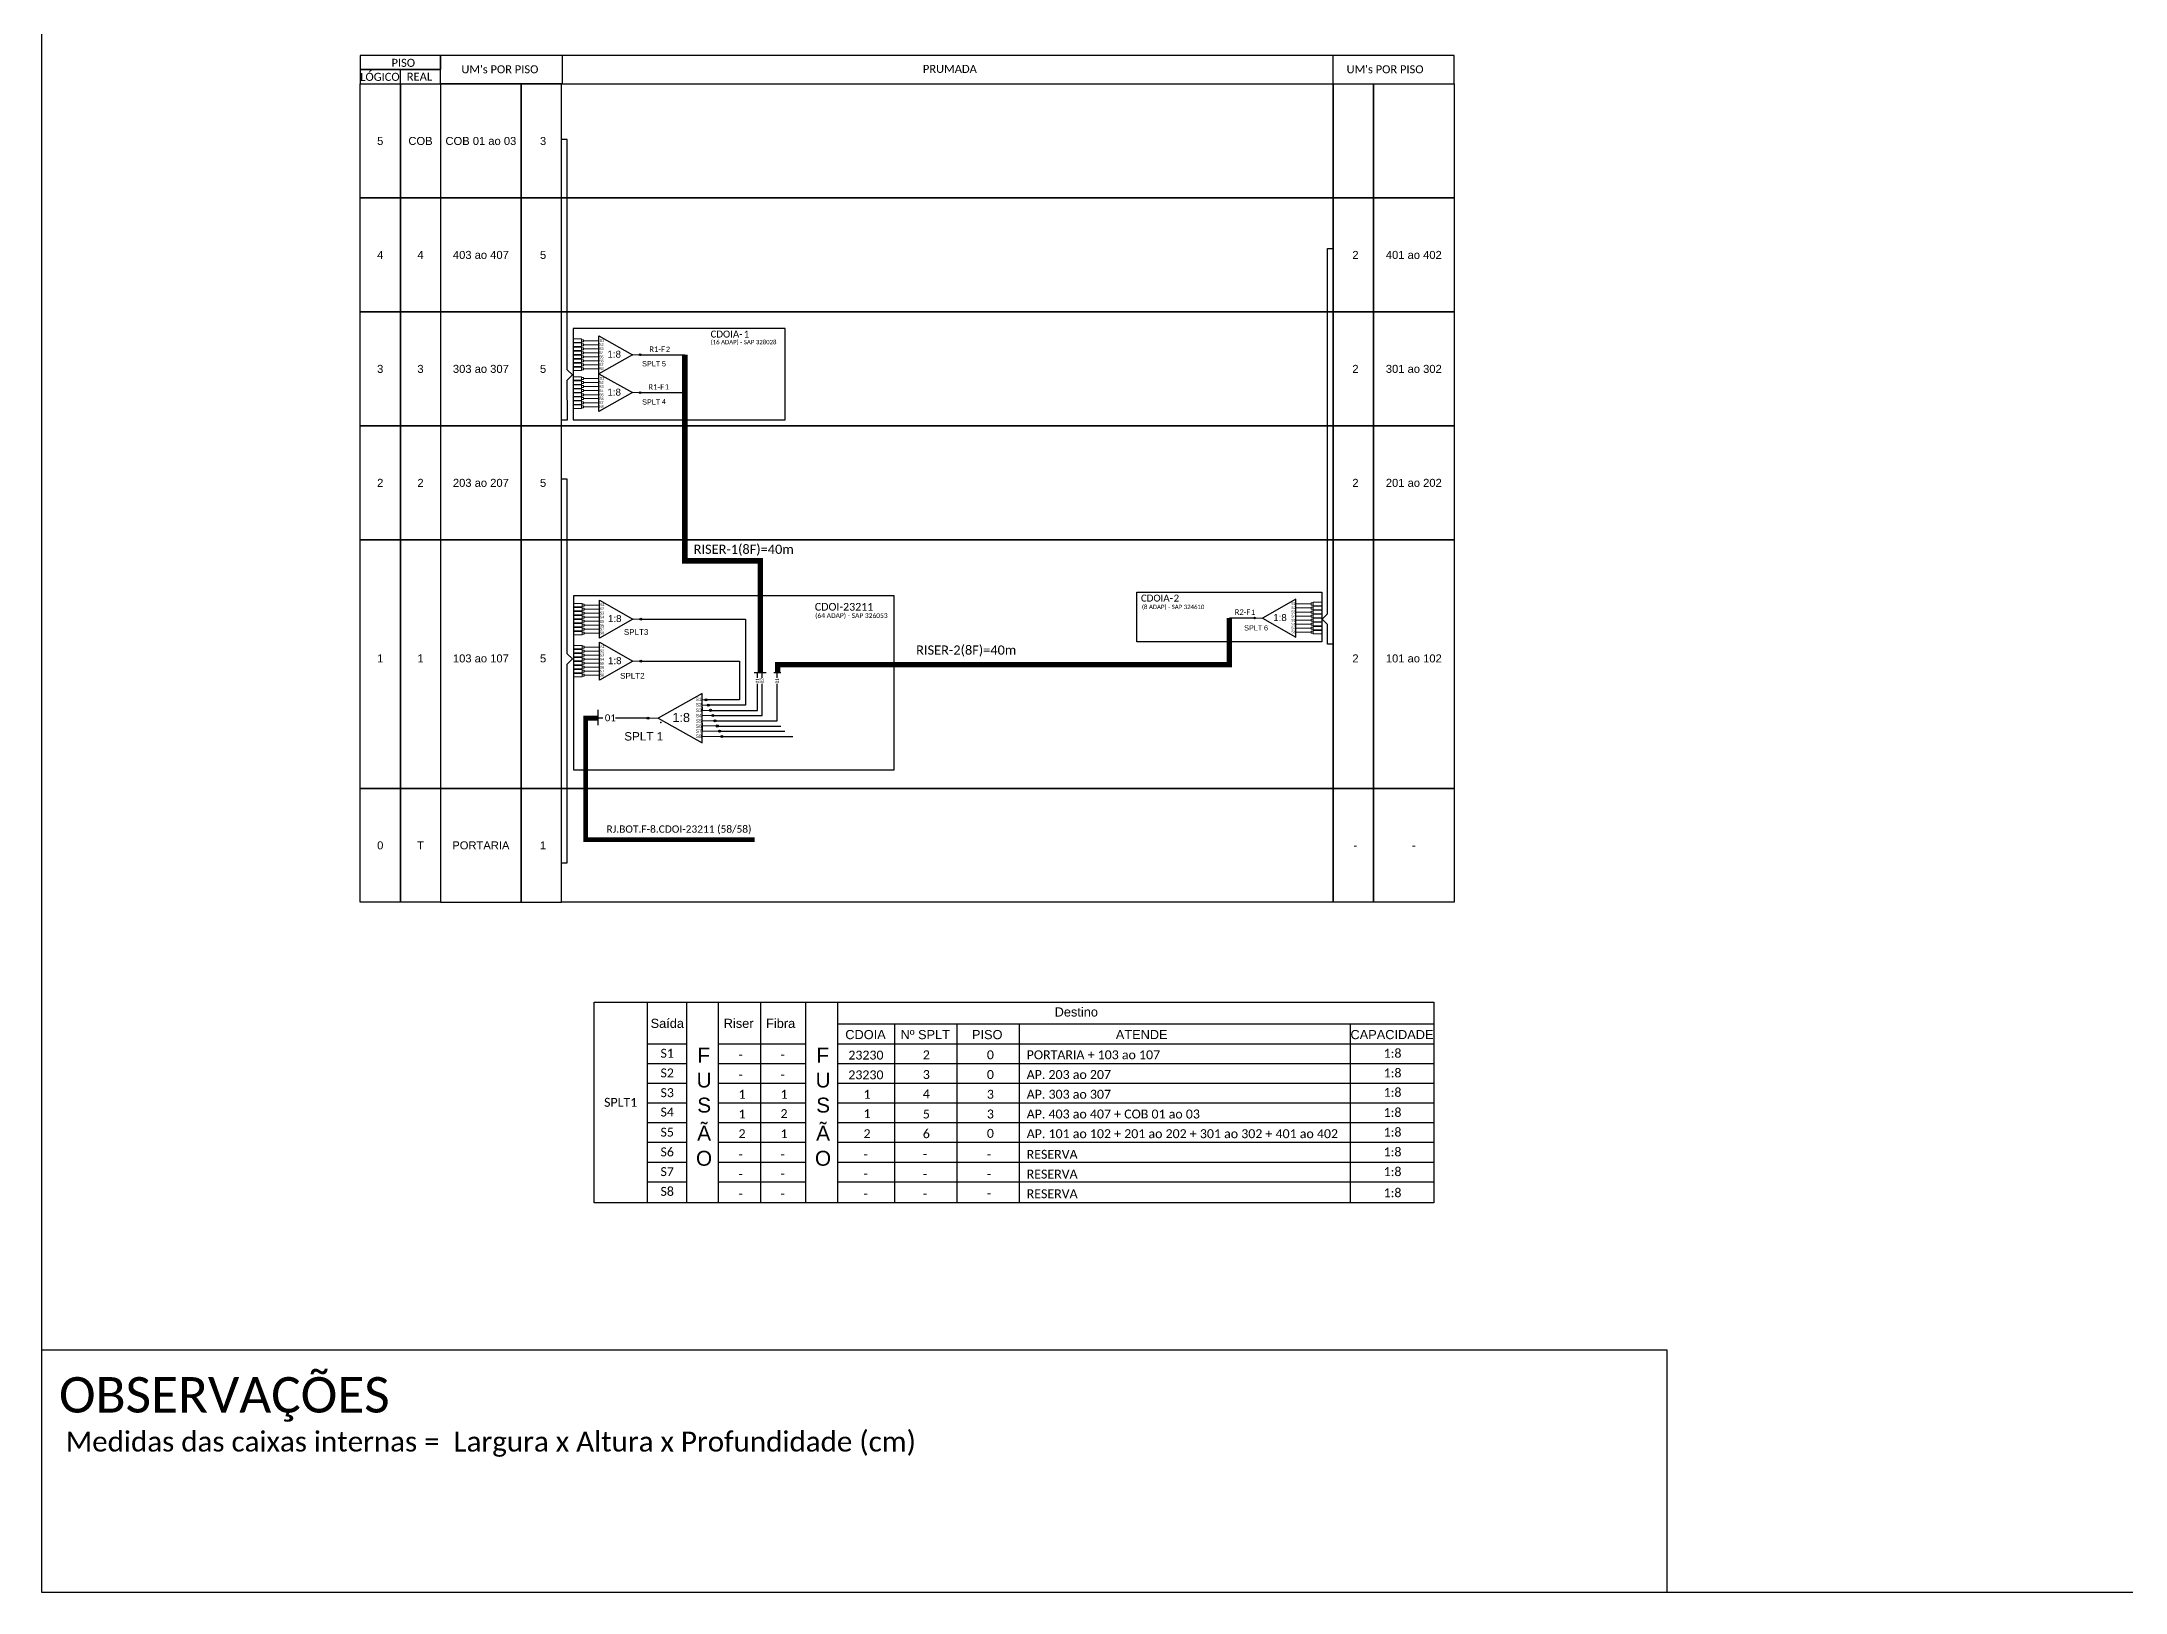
# Model space of a CAD drawing. Extents: x -89 to 749, y 35 to 1299.
# Drawn here: x -89.3 to 330, y 34.9 to 346.7 of the extents above; entities that cross this region are included whole.
import ezdxf
from ezdxf.enums import TextEntityAlignment as Align

# ---------------------------------------------------------------- set-up
doc = ezdxf.new("R2010")
doc.units = 0
doc.styles.add('ARIAL', font='arial.ttf')
doc.styles.get("Standard").update_dxf_attribs({"font": 'arial.ttf'})
doc.styles.add('WMF-Calibri0', font='calibri.ttf')
doc.linetypes.add('RESERVA', pattern='A,0.5,-0.15,["RESERVA",Standard,S=0.18,R=0,X=0,Y=-0.1],-1.3', length=1.95)

# ---------------------------------------------------------------- blocks, each defined once
blk = doc.blocks.new('SPLT_1-8_DIV_DIR')
h = blk.add_hatch(color=3)
h.dxf.hatch_style = 1
edge = h.paths.add_edge_path()
edge.add_arc((12.77, 4.04), 0.242, 0, 360)
h = blk.add_hatch(color=3)
h.dxf.hatch_style = 1
edge = h.paths.add_edge_path()
edge.add_arc((13.27, 2.88), 0.242, 0, 360)
h = blk.add_hatch(color=3)
h.dxf.hatch_style = 1
edge = h.paths.add_edge_path()
edge.add_arc((13.77, 1.73), 0.242, 0, 360)
h = blk.add_hatch(color=3)
h.dxf.hatch_style = 1
edge = h.paths.add_edge_path()
edge.add_arc((14.27, 0.58), 0.242, 0, 360)
h = blk.add_hatch(color=3)
h.dxf.hatch_style = 1
edge = h.paths.add_edge_path()
edge.add_arc((14.77, -0.58), 0.242, 0, 360)
h = blk.add_hatch(color=3)
h.dxf.hatch_style = 1
edge = h.paths.add_edge_path()
edge.add_arc((15.27, -1.73), 0.242, 0, 360)
h = blk.add_hatch(color=3)
h.dxf.hatch_style = 1
edge = h.paths.add_edge_path()
edge.add_arc((15.77, -2.88), 0.242, 0, 360)
h = blk.add_hatch(color=3)
h.dxf.hatch_style = 1
edge = h.paths.add_edge_path()
edge.add_arc((16.27, -4.04), 0.242, 0, 360)
at = {"color": 1}
blk.add_lwpolyline([(11.89, 5.45), (2.22, 0), (11.89, -5.45), (11.89, 5.45)], dxfattribs=at)
at = {"color": 1, "lineweight": 0}
blk.add_lwpolyline([(2.22, 0), (0, 0)], dxfattribs=at)
at = {"color": 7, "lineweight": 0}
for points in [[(12.77, 4.04), (11.89, 4.04)], [(11.89, 2.88), (13.27, 2.88)], [(11.89, 1.73), (13.77, 1.73)], [(11.89, 0.58), (14.27, 0.58)], [(11.89, -0.58), (14.77, -0.58)], [(11.89, -1.73), (15.27, -1.73)], [(11.89, -2.88), (15.77, -2.88)], [(11.89, -4.04), (16.27, -4.04)]]:
    blk.add_lwpolyline(points, dxfattribs=at)
at = {"color": 3}
for centre in [(12.77, 4.04), (13.27, 2.88), (13.77, 1.73), (14.27, 0.58), (14.77, -0.58), (15.27, -1.73), (15.77, -2.88), (16.27, -4.04)]:
    blk.add_circle(centre, 0.242, dxfattribs=at)
at = {"color": 1, "style": 'ARIAL'}
for s, height, p in [('1:8', 2, (5.35, -0.85)), ('S1', 0.75, (10.52, 3.77)), ('S2', 0.75, (10.52, 2.58)), ('S3', 0.75, (10.52, 1.37)), ('S4', 0.75, (10.52, 0.19)), ('S5', 0.75, (10.52, -1.02)), ('S6', 0.75, (10.52, -2.14)), ('S7', 0.75, (10.52, -3.24)), ('S8', 0.75, (10.52, -4.36))]:
    blk.add_text(s, height=height, dxfattribs=at).set_placement(p)
blk = doc.blocks.new('SPLT_1-8_SC-APC')
at = {"color": 1}
blk.add_lwpolyline([(-7.37, -2.1), (-17.04, -7.55), (-7.37, -13), (-7.37, -2.1)], dxfattribs=at)
at = {"color": 3, "lineweight": 0}
for points in [[(-2.99, -3.51), (-7.37, -3.51)], [(-7.37, -4.66), (-2.99, -4.66)], [(-7.37, -5.82), (-2.99, -5.82)], [(-2.41, -3.02), (-2.41, -4)], [(-2.41, -3.02), (0, -3.02)], [(-2.41, -4), (0, -4)], [(-2.41, -4.17), (-2.41, -5.16)], [(-2.41, -4.17), (0, -4.17)], [(-2.41, -5.16), (0, -5.16)], [(-2.41, -5.32), (-2.41, -6.31)], [(-2.41, -5.32), (0, -5.32)], [(-7.37, -6.97), (-2.99, -6.97)], [(-7.37, -8.12), (-2.99, -8.12)], [(-7.37, -9.28), (-2.99, -9.28)], [(-7.37, -10.43), (-2.99, -10.43)], [(-7.37, -11.58), (-2.99, -11.58)], [(-2.41, -6.31), (0, -6.31)], [(-2.41, -6.48), (-2.41, -7.46)], [(-2.41, -6.48), (0, -6.48)], [(-2.41, -7.46), (0, -7.46)], [(-2.41, -7.63), (-2.41, -8.62)], [(-2.41, -7.63), (0, -7.63)], [(-2.41, -8.62), (0, -8.62)], [(-2.41, -8.78), (-2.41, -9.77)], [(-2.41, -8.78), (0, -8.78)], [(-2.41, -9.77), (0, -9.77)], [(-2.41, -9.94), (-2.41, -10.92)], [(-2.41, -9.94), (0, -9.94)], [(-2.41, -10.92), (0, -10.92)], [(-2.41, -11.09), (-2.41, -12.08)], [(-2.41, -11.09), (0, -11.09)], [(-2.41, -12.08), (0, -12.08)]]:
    blk.add_lwpolyline(points, dxfattribs=at)
for points in [[(-2.99, -3.22), (-2.41, -3.22), (-2.41, -3.8), (-2.99, -3.8)], [(-2.99, -4.38), (-2.41, -4.38), (-2.41, -4.95), (-2.99, -4.95)], [(-2.99, -5.53), (-2.41, -5.53), (-2.41, -6.1), (-2.99, -6.1)], [(-2.99, -6.68), (-2.41, -6.68), (-2.41, -7.26), (-2.99, -7.26)], [(-2.99, -7.84), (-2.41, -7.84), (-2.41, -8.41), (-2.99, -8.41)], [(-2.99, -8.99), (-2.41, -8.99), (-2.41, -9.56), (-2.99, -9.56)], [(-2.99, -10.14), (-2.41, -10.14), (-2.41, -10.72), (-2.99, -10.72)], [(-2.99, -11.3), (-2.41, -11.3), (-2.41, -11.87), (-2.99, -11.87)]]:
    blk.add_lwpolyline(points, close=True, dxfattribs=at)
at = {"color": 1, "lineweight": 0}
blk.add_lwpolyline([(-17.04, -7.55), (-19.26, -7.55)], dxfattribs=at)
at = {"color": 1, "style": 'ARIAL'}
for s, height, p in [('S1', 0.75, (-8.74, -3.78)), ('S2', 0.75, (-8.74, -4.97)), ('S3', 0.75, (-8.74, -6.18)), ('1:8', 2, (-13.91, -8.4)), ('S4', 0.75, (-8.74, -7.36)), ('S5', 0.75, (-8.74, -8.57)), ('S6', 0.75, (-8.74, -9.69)), ('S7', 0.75, (-8.74, -10.78)), ('S8', 0.75, (-8.74, -11.9))]:
    blk.add_text(s, height=height, dxfattribs=at).set_placement(p)

msp = doc.modelspace()

# ---------------------------------------------------------------- hatches: boundary and pattern name
h = msp.add_hatch(color=3)
h.dxf.hatch_style = 1
edge = h.paths.add_edge_path()
edge.add_arc((31.12, 283.78), 0.179, 0, 360)
h = msp.add_hatch(color=3)
h.dxf.hatch_style = 1
edge = h.paths.add_edge_path()
edge.add_arc((31.12, 276.15), 0.179, 0, 360)
h = msp.add_hatch(color=3)
h.dxf.hatch_style = 1
edge = h.paths.add_edge_path()
edge.add_arc((31.23, 230.6), 0.179, 0, 360)
h = msp.add_hatch(color=3)
h.dxf.hatch_style = 1
edge = h.paths.add_edge_path()
edge.add_arc((154.76, 230.82), 0.179, 0, 360)
h = msp.add_hatch(color=3)
h.dxf.hatch_style = 1
edge = h.paths.add_edge_path()
edge.add_arc((31.23, 222.14), 0.179, 0, 360)
h = msp.add_hatch(color=3)
h.dxf.hatch_style = 1
edge = h.paths.add_edge_path()
edge.add_arc((32.69, 210.68), 0.197, 0, 360)

# ---------------------------------------------------------------- linework, layer by layer
at = {"color": 7}
for p, q in [((21.89, 153.59), (190.79, 153.59)), ((21.89, 113.18), (21.89, 153.59)), ((32.55, 153.59), (32.55, 113.18)), ((40.43, 153.59), (40.43, 113.18)), ((46.91, 113.18), (46.91, 153.59)), ((55.36, 153.59), (55.36, 113.18)), ((64.37, 153.59), (64.37, 113.18)), ((70.85, 153.59), (70.85, 113.18)), ((190.79, 153.59), (190.79, 113.18)), ((70.85, 149.18), (190.79, 149.18)), ((82.26, 149.18), (82.26, 113.18)), ((94.83, 149.18), (94.83, 113.18)), ((107.38, 149.18), (107.38, 113.18)), ((174, 149.18), (174, 113.18)), ((32.55, 145.21), (40.43, 145.21)), ((46.91, 145.21), (64.37, 145.21)), ((70.85, 145.21), (190.79, 145.21)), ((32.55, 141.24), (40.43, 141.24)), ((46.91, 141.24), (64.37, 141.24)), ((70.85, 141.24), (190.79, 141.24)), ((32.55, 137.27), (40.43, 137.27)), ((46.91, 137.27), (64.37, 137.27)), ((70.85, 137.27), (190.79, 137.27)), ((32.55, 133.31), (40.43, 133.31)), ((46.91, 133.31), (64.37, 133.31)), ((70.85, 133.31), (190.79, 133.31)), ((32.55, 129.34), (40.43, 129.34)), ((46.91, 129.34), (64.37, 129.34)), ((70.85, 129.34), (190.79, 129.34)), ((32.55, 125.37), (40.43, 125.37)), ((46.91, 125.37), (64.37, 125.37)), ((70.85, 125.37), (190.79, 125.37)), ((32.55, 121.4), (40.43, 121.4)), ((32.55, 117.43), (40.43, 117.43)), ((46.91, 121.4), (64.37, 121.4)), ((46.91, 117.43), (64.37, 117.43)), ((70.85, 121.4), (190.79, 121.4)), ((70.85, 117.43), (190.79, 117.43)), ((190.79, 113.18), (21.89, 113.18))]:
    msp.add_line(p, q, dxfattribs=at)
for points in [[(-89.32, 34.87), (749.25, 34.87), (749.25, 628.87), (-89.32, 628.87), (-89.32, 34.87)], [(-9.04, 338.23), (194.89, 338.23), (194.89, 343.99), (-9.04, 343.99), (-9.04, 343.99), (-9.04, 341.11)], [(15.5, 338.23), (15.5, 343.99)], [(170.58, 338.23), (170.58, 343.99)], [(-17.14, 338.23), (-17.14, 341.11)], [(43.6, 212.9), (43.6, 212.28)]]:
    msp.add_lwpolyline(points)
for points in [[(-25.24, 341.11), (-9.04, 341.11), (-9.04, 343.99), (-25.24, 343.99)], [(-25.24, 338.23), (-9.04, 338.23), (-9.04, 341.11), (-25.24, 341.11)], [(-25.24, 338.23), (-17.14, 338.23), (-17.14, 315.31), (-25.24, 315.31)], [(-17.14, 338.23), (-9.04, 338.23), (-9.04, 315.31), (-17.14, 315.31)], [(7.17, 338.23), (-9.04, 338.23), (-9.04, 315.31), (7.17, 315.31)], [(15.27, 338.23), (7.17, 338.23), (7.17, 315.31), (15.27, 315.31)], [(15.27, 338.23), (170.59, 338.23), (170.59, 315.31), (15.27, 315.31)], [(170.59, 338.23), (178.69, 338.23), (178.69, 315.31), (170.59, 315.31)], [(178.69, 338.23), (194.89, 338.23), (194.89, 315.31), (178.69, 315.31)], [(-25.24, 315.31), (-17.14, 315.31), (-17.14, 292.39), (-25.24, 292.39)], [(-17.14, 315.31), (-9.04, 315.31), (-9.04, 292.39), (-17.14, 292.39)], [(7.17, 315.31), (-9.04, 315.31), (-9.04, 292.39), (7.17, 292.39)], [(15.27, 315.31), (7.17, 315.31), (7.17, 292.39), (15.27, 292.39)], [(15.27, 315.31), (170.59, 315.31), (170.59, 292.39), (15.27, 292.39)], [(170.59, 315.31), (178.69, 315.31), (178.69, 292.39), (170.59, 292.39)], [(178.69, 315.31), (194.89, 315.31), (194.89, 292.39), (178.69, 292.39)], [(-25.24, 292.39), (-17.14, 292.39), (-17.14, 269.47), (-25.24, 269.47)], [(-17.14, 292.39), (-9.04, 292.39), (-9.04, 269.47), (-17.14, 269.47)], [(7.17, 292.39), (-9.04, 292.39), (-9.04, 269.47), (7.17, 269.47)], [(15.27, 292.39), (7.17, 292.39), (7.17, 269.47), (15.27, 269.47)], [(15.27, 292.39), (170.59, 292.39), (170.59, 269.47), (15.27, 269.47)], [(170.59, 292.39), (178.69, 292.39), (178.69, 269.47), (170.59, 269.47)], [(178.69, 292.39), (194.89, 292.39), (194.89, 269.47), (178.69, 269.47)], [(-25.24, 269.47), (-17.14, 269.47), (-17.14, 246.55), (-25.24, 246.55)], [(-17.14, 269.47), (-9.04, 269.47), (-9.04, 246.55), (-17.14, 246.55)], [(7.17, 269.47), (-9.04, 269.47), (-9.04, 246.55), (7.17, 246.55)], [(15.27, 269.47), (7.17, 269.47), (7.17, 246.55), (15.27, 246.55)], [(15.27, 269.47), (170.59, 269.47), (170.59, 246.55), (15.27, 246.55)], [(170.59, 269.47), (178.69, 269.47), (178.69, 246.55), (170.59, 246.55)], [(178.69, 269.47), (194.89, 269.47), (194.89, 246.55), (178.69, 246.55)], [(-25.24, 246.55), (-17.14, 246.55), (-17.14, 196.56), (-25.24, 196.56)], [(-17.14, 246.55), (-9.04, 246.55), (-9.04, 196.56), (-17.14, 196.56)], [(7.17, 246.55), (-9.04, 246.55), (-9.04, 196.56), (7.17, 196.56)], [(15.27, 246.55), (7.17, 246.55), (7.17, 196.56), (15.27, 196.56)], [(15.27, 246.55), (170.59, 246.55), (170.59, 196.56), (15.27, 196.56)], [(170.59, 246.55), (178.69, 246.55), (178.69, 196.56), (170.59, 196.56)], [(178.69, 246.55), (194.89, 246.55), (194.89, 196.56), (178.69, 196.56)], [(-25.24, 196.56), (-17.14, 196.56), (-17.14, 173.64), (-25.24, 173.64)], [(-17.14, 196.56), (-9.04, 196.56), (-9.04, 173.64), (-17.14, 173.64)], [(7.17, 196.56), (-9.04, 196.56), (-9.04, 173.64), (7.17, 173.64)], [(15.27, 196.56), (7.17, 196.56), (7.17, 173.64), (15.27, 173.64)], [(15.27, 196.56), (170.59, 196.56), (170.59, 173.64), (15.27, 173.64)], [(170.59, 196.56), (178.69, 196.56), (178.69, 173.64), (170.59, 173.64)], [(178.69, 196.56), (194.89, 196.56), (194.89, 173.64), (178.69, 173.64)]]:
    msp.add_lwpolyline(points, close=True)
at = {"color": 3}
for points in [[(15.3, 270.68), (16.46, 270.68), (16.42, 278.66), (17.52, 279.71), (16.42, 280.77), (16.42, 327.08), (15.27, 327.08)], [(170.59, 225.59), (169.44, 225.59), (169.43, 229.55), (168.34, 230.6), (169.43, 231.66), (169.43, 305.16), (170.59, 305.16)], [(15.26, 181.57), (16.42, 181.57), (16.42, 221.53), (17.52, 222.59), (16.42, 223.64), (16.42, 258.76), (15.27, 258.76)], [(23.58, 210.68), (22.64, 210.68)], [(32.69, 210.68), (26.14, 210.68)]]:
    msp.add_lwpolyline(points, dxfattribs=at)
at = {"color": 1}
for points in [[(17.63, 272.33), (17.63, 272.33), (17.63, 270.67), (60.31, 270.67), (60.31, 289.06), (54.83, 289.06)], [(22.79, 287.59), (29.56, 283.78), (22.79, 279.96), (22.79, 287.59)], [(22.79, 279.96), (29.56, 276.15), (22.79, 272.33), (22.79, 279.96)], [(22.9, 234.42), (29.67, 230.6), (22.9, 226.79), (22.9, 234.42)], [(22.9, 225.95), (29.67, 222.14), (22.9, 218.32), (22.9, 225.95)], [(22.64, 209.27), (22.64, 212.33)], [(43.6, 209.65), (43.6, 208.2)]]:
    msp.add_lwpolyline(points, dxfattribs=at)
for points in [[(60.31, 289.06), (17.63, 289.06), (17.63, 270.67), (60.31, 270.67)], [(82.16, 200.25), (17.75, 200.25), (17.75, 235.33), (82.16, 235.33)], [(131.07, 236.03), (168.26, 236.03), (168.26, 226.01), (131.07, 226.01)]]:
    msp.add_lwpolyline(points, close=True, dxfattribs=at)
at = {"color": 3, "lineweight": 0}
for points in [[(19.32, 286.95), (17.63, 286.95)], [(19.32, 286.25), (17.63, 286.25)], [(19.32, 286.14), (17.63, 286.14)], [(19.32, 285.45), (17.63, 285.45)], [(19.32, 285.33), (17.63, 285.33)], [(19.32, 286.95), (19.32, 286.25)], [(19.32, 286.14), (19.32, 285.45)], [(19.32, 285.33), (19.32, 284.64)], [(19.73, 286.6), (22.79, 286.6)], [(22.79, 285.79), (19.73, 285.79)], [(19.32, 284.64), (17.63, 284.64)], [(19.32, 284.52), (17.63, 284.52)], [(19.32, 283.83), (17.63, 283.83)], [(19.32, 283.72), (17.63, 283.72)], [(19.32, 283.03), (17.63, 283.03)], [(19.32, 282.91), (17.63, 282.91)], [(19.32, 282.22), (17.63, 282.22)], [(19.32, 282.1), (17.63, 282.1)], [(19.32, 281.41), (17.63, 281.41)], [(19.32, 281.3), (17.63, 281.3)], [(19.32, 284.52), (19.32, 283.83)], [(19.32, 283.72), (19.32, 283.03)], [(19.32, 282.91), (19.32, 282.22)], [(19.32, 282.1), (19.32, 281.41)], [(19.32, 281.3), (19.32, 280.61)], [(22.79, 284.99), (19.73, 284.99)], [(22.79, 284.18), (19.73, 284.18)], [(22.79, 283.37), (19.73, 283.37)], [(22.79, 282.56), (19.73, 282.56)], [(22.79, 281.76), (19.73, 281.76)], [(22.79, 280.95), (19.73, 280.95)], [(19.32, 280.61), (17.63, 280.61)], [(19.32, 279.32), (17.63, 279.32)], [(19.32, 278.63), (17.63, 278.63)], [(19.32, 278.51), (17.63, 278.51)], [(19.32, 277.82), (17.63, 277.82)], [(19.32, 277.7), (17.63, 277.7)], [(19.32, 277.01), (17.63, 277.01)], [(19.32, 276.9), (17.63, 276.9)], [(19.32, 279.32), (19.32, 278.63)], [(19.32, 278.51), (19.32, 277.82)], [(19.32, 277.7), (19.32, 277.01)], [(19.32, 276.9), (19.32, 276.21)], [(19.73, 278.97), (22.79, 278.97)], [(22.79, 278.17), (19.73, 278.17)], [(22.79, 277.36), (19.73, 277.36)], [(19.32, 276.21), (17.63, 276.21)], [(19.32, 276.09), (17.63, 276.09)], [(19.32, 275.4), (17.63, 275.4)], [(19.32, 275.28), (17.63, 275.28)], [(19.32, 274.59), (17.63, 274.59)], [(19.32, 274.48), (17.63, 274.48)], [(19.32, 273.78), (17.63, 273.78)], [(19.32, 273.67), (17.63, 273.67)], [(19.32, 272.98), (17.63, 272.98)], [(19.32, 276.09), (19.32, 275.4)], [(19.32, 275.28), (19.32, 274.59)], [(19.32, 274.48), (19.32, 273.78)], [(19.32, 273.67), (19.32, 272.98)], [(22.79, 276.55), (19.73, 276.55)], [(22.79, 275.74), (19.73, 275.74)], [(22.79, 274.94), (19.73, 274.94)], [(22.79, 274.13), (19.73, 274.13)], [(22.79, 273.32), (19.73, 273.32)], [(19.44, 233.77), (17.75, 233.77)], [(19.44, 233.08), (17.75, 233.08)], [(19.44, 232.97), (17.75, 232.97)], [(19.44, 232.28), (17.75, 232.28)], [(19.44, 232.16), (17.75, 232.16)], [(19.44, 231.47), (17.75, 231.47)], [(19.44, 231.35), (17.75, 231.35)], [(19.44, 230.66), (17.75, 230.66)], [(19.44, 233.77), (19.44, 233.08)], [(19.44, 232.97), (19.44, 232.28)], [(19.44, 232.16), (19.44, 231.47)], [(19.44, 231.35), (19.44, 230.66)], [(19.84, 233.43), (22.9, 233.43)], [(22.9, 232.62), (19.84, 232.62)], [(22.9, 231.82), (19.84, 231.82)], [(22.9, 231.01), (19.84, 231.01)], [(19.44, 230.55), (17.75, 230.55)], [(19.44, 229.86), (17.75, 229.86)], [(19.44, 229.74), (17.75, 229.74)], [(19.44, 229.05), (17.75, 229.05)], [(19.44, 228.93), (17.75, 228.93)], [(19.44, 228.24), (17.75, 228.24)], [(19.44, 228.12), (17.75, 228.12)], [(19.44, 227.43), (17.75, 227.43)], [(19.44, 230.55), (19.44, 229.86)], [(19.44, 229.74), (19.44, 229.05)], [(19.44, 228.93), (19.44, 228.24)], [(19.44, 228.12), (19.44, 227.43)], [(22.9, 230.2), (19.84, 230.2)], [(22.9, 229.39), (19.84, 229.39)], [(22.9, 228.59), (19.84, 228.59)], [(22.9, 227.78), (19.84, 227.78)], [(19.44, 225.31), (17.75, 225.31)], [(19.44, 224.62), (17.75, 224.62)], [(19.44, 224.5), (17.75, 224.5)], [(19.44, 223.81), (17.75, 223.81)], [(19.44, 223.69), (17.75, 223.69)], [(19.44, 223), (17.75, 223)], [(19.44, 222.89), (17.75, 222.89)], [(19.44, 225.31), (19.44, 224.62)], [(19.44, 224.5), (19.44, 223.81)], [(19.44, 223.69), (19.44, 223)], [(19.44, 222.89), (19.44, 222.2)], [(19.84, 224.96), (22.9, 224.96)], [(22.9, 224.16), (19.84, 224.16)], [(22.9, 223.35), (19.84, 223.35)], [(22.9, 222.54), (19.84, 222.54)], [(19.44, 222.2), (17.75, 222.2)], [(19.44, 222.08), (17.75, 222.08)], [(19.44, 221.39), (17.75, 221.39)], [(19.44, 221.27), (17.75, 221.27)], [(19.44, 220.58), (17.75, 220.58)], [(19.44, 220.47), (17.75, 220.47)], [(19.44, 219.78), (17.75, 219.78)], [(19.44, 219.66), (17.75, 219.66)], [(19.44, 218.97), (17.75, 218.97)], [(19.44, 222.08), (19.44, 221.39)], [(19.44, 221.27), (19.44, 220.58)], [(19.44, 220.47), (19.44, 219.78)], [(19.44, 219.66), (19.44, 218.97)], [(22.9, 221.74), (19.84, 221.74)], [(22.9, 220.93), (19.84, 220.93)], [(22.9, 220.12), (19.84, 220.12)], [(22.9, 219.31), (19.84, 219.31)]]:
    msp.add_lwpolyline(points, dxfattribs=at)
for points in [[(19.73, 286.8), (19.32, 286.8), (19.32, 286.4), (19.73, 286.4)], [(19.73, 285.99), (19.32, 285.99), (19.32, 285.59), (19.73, 285.59)], [(19.73, 285.19), (19.32, 285.19), (19.32, 284.79), (19.73, 284.79)], [(19.73, 284.38), (19.32, 284.38), (19.32, 283.98), (19.73, 283.98)], [(19.73, 283.57), (19.32, 283.57), (19.32, 283.17), (19.73, 283.17)], [(19.73, 282.77), (19.32, 282.77), (19.32, 282.36), (19.73, 282.36)], [(19.73, 281.96), (19.32, 281.96), (19.32, 281.56), (19.73, 281.56)], [(19.73, 281.15), (19.32, 281.15), (19.32, 280.75), (19.73, 280.75)], [(19.73, 279.17), (19.32, 279.17), (19.32, 278.77), (19.73, 278.77)], [(19.73, 278.37), (19.32, 278.37), (19.32, 277.97), (19.73, 277.97)], [(19.73, 277.56), (19.32, 277.56), (19.32, 277.16), (19.73, 277.16)], [(19.73, 276.75), (19.32, 276.75), (19.32, 276.35), (19.73, 276.35)], [(19.73, 275.94), (19.32, 275.94), (19.32, 275.54), (19.73, 275.54)], [(19.73, 275.14), (19.32, 275.14), (19.32, 274.74), (19.73, 274.74)], [(19.73, 274.33), (19.32, 274.33), (19.32, 273.93), (19.73, 273.93)], [(19.73, 273.52), (19.32, 273.52), (19.32, 273.12), (19.73, 273.12)], [(19.84, 233.63), (19.44, 233.63), (19.44, 233.23), (19.84, 233.23)], [(19.84, 232.82), (19.44, 232.82), (19.44, 232.42), (19.84, 232.42)], [(19.84, 232.02), (19.44, 232.02), (19.44, 231.61), (19.84, 231.61)], [(19.84, 231.21), (19.44, 231.21), (19.44, 230.81), (19.84, 230.81)], [(19.84, 230.4), (19.44, 230.4), (19.44, 230), (19.84, 230)], [(19.84, 229.59), (19.44, 229.59), (19.44, 229.19), (19.84, 229.19)], [(19.84, 228.79), (19.44, 228.79), (19.44, 228.39), (19.84, 228.39)], [(19.84, 227.98), (19.44, 227.98), (19.44, 227.58), (19.84, 227.58)], [(19.84, 225.16), (19.44, 225.16), (19.44, 224.76), (19.84, 224.76)], [(19.84, 224.36), (19.44, 224.36), (19.44, 223.96), (19.84, 223.96)], [(19.84, 223.55), (19.44, 223.55), (19.44, 223.15), (19.84, 223.15)], [(19.84, 222.74), (19.44, 222.74), (19.44, 222.34), (19.84, 222.34)], [(19.84, 221.94), (19.44, 221.94), (19.44, 221.53), (19.84, 221.53)], [(19.84, 221.13), (19.44, 221.13), (19.44, 220.73), (19.84, 220.73)], [(19.84, 220.32), (19.44, 220.32), (19.44, 219.92), (19.84, 219.92)], [(19.84, 219.51), (19.44, 219.51), (19.44, 219.11), (19.84, 219.11)]]:
    msp.add_lwpolyline(points, close=True, dxfattribs=at)
at = {"color": 1, "lineweight": 0}
for points in [[(29.56, 283.78), (31.12, 283.78)], [(29.56, 276.15), (31.12, 276.15)], [(29.67, 230.6), (31.23, 230.6)], [(29.67, 222.14), (31.23, 222.14)]]:
    msp.add_lwpolyline(points, dxfattribs=at)
at = {"color": 5}
for points in [[(31.12, 283.78), (40.09, 283.78)], [(31.12, 276.15), (40.09, 276.15)], [(31.23, 230.6), (52.32, 230.6), (52.32, 213.3), (44.82, 213.3)], [(31.23, 222.14), (51.09, 222.14), (51.09, 214.35), (44.36, 214.35)], [(54.03, 219.84), (56.49, 219.84)], [(54.75, 218.78), (54.75, 219.84)], [(55.67, 218.78), (55.67, 219.84)], [(44.15, 214.38), (44.14, 214.38)], [(45.27, 212.25), (54.75, 212.25), (54.75, 217.5)], [(45.73, 211.2), (55.67, 211.2), (55.67, 217.5)]]:
    msp.add_lwpolyline(points, dxfattribs=at)
at = {"color": 5, "const_width": 1.1}
msp.add_lwpolyline([(55.28, 219.84), (55.28, 242.32), (40.09, 242.32), (40.09, 283.78)], dxfattribs=at)
at = {"color": 6, "const_width": 1.1}
msp.add_lwpolyline([(58.78, 219.84), (58.78, 221.45), (149.67, 221.45), (149.67, 230.82)], dxfattribs=at)
at = {"color": 6}
for points in [[(154.76, 230.82), (149.67, 230.82)], [(57.98, 219.84), (59.42, 219.84)], [(58.71, 218.78), (58.71, 219.84)], [(58.71, 210.15), (58.71, 217.5)], [(46.18, 210.15), (58.71, 210.15)]]:
    msp.add_lwpolyline(points, dxfattribs=at)
at = {"color": 1, "const_width": 0.95}
msp.add_lwpolyline([(22.64, 210.68), (20.12, 210.68), (20.12, 186.26), (54.16, 186.26)], dxfattribs=at)
at = {"color": 253, "linetype": 'RESERVA', "ltscale": 4}
for points in [[(46.64, 209.1), (59.41, 209.1)], [(47.09, 208.05), (60.23, 208.05)], [(47.55, 207), (61.83, 207)]]:
    msp.add_lwpolyline(points, dxfattribs=at)
at = {"color": 7}
for points in [[(-89.24, 83.63), (237.71, 83.63)], [(237.71, 83.63), (237.71, 34.87)]]:
    msp.add_lwpolyline(points, dxfattribs=at)
at = {"color": 3}
for centre, radius in [((31.12, 283.78), 0.179), ((31.12, 276.15), 0.179), ((31.23, 230.6), 0.179), ((154.76, 230.82), 0.179), ((31.23, 222.14), 0.179), ((32.69, 210.68), 0.197)]:
    msp.add_circle(centre, radius, dxfattribs=at)
for p in [(29.56, 283.78), (29.67, 230.6), (35.24, 209.84)]:
    msp.add_point(p)

# ---------------------------------------------------------------- block references
at = {"color": 3, "xscale": 0.7, "yscale": 0.7, "zscale": 0.7}
msp.add_blockref('SPLT_1-8_SC-APC', (168.24, 236.1), dxfattribs=at)
at = {"xscale": 0.9099999999999999, "yscale": 0.9099999999999999, "zscale": 0.9099999999999999}
msp.add_blockref('SPLT_1-8_DIV_DIR', (32.74, 210.68), dxfattribs=at)

# ---------------------------------------------------------------- texts
at = {"style": 'WMF-Calibri0'}
for s, height, p in [('  LÓGICO', 1.61, (-26.35, 338.86)), ('     PISO', 1.61, (-21.76, 341.68)), ('    REAL', 1.61, (-18.11, 338.9)), ("UM's POR PISO", 1.61, (-4.86, 340.38)), ('PRUMADA', 1.61, (88, 340.46)), ("UM's POR PISO", 1.61, (173.26, 340.38)), ('01', 1.4, (24.01, 210.06))]:
    msp.add_text(s, height=height, dxfattribs=at).set_placement(p)
at = {"style": 'ARIAL'}
for s, p in [('5', (-21.19, 326.77)), ('COB', (-13.09, 326.77)), ('COB 01 ao 03', (-0.94, 326.77)), ('3', (11.58, 326.77)), ('4', (-21.19, 303.85)), ('4', (-13.09, 303.85)), ('403 ao 407', (-0.94, 303.85)), ('5', (11.58, 303.85)), ('2', (175.05, 303.85)), ('401 ao 402', (186.79, 303.85)), ('3', (-21.19, 280.93)), ('3', (-13.09, 280.93)), ('303 ao 307', (-0.94, 280.93)), ('5', (11.58, 280.93)), ('2', (175.05, 280.93)), ('301 ao 302', (186.79, 280.93)), ('2', (-21.19, 258.01)), ('2', (-13.09, 258.01)), ('203 ao 207', (-0.94, 258.01)), ('5', (11.58, 258.01)), ('2', (175.05, 258.01)), ('201 ao 202', (186.79, 258.01)), ('1', (-21.19, 222.7)), ('1', (-13.09, 222.7)), ('103 ao 107', (-0.94, 222.7)), ('5', (11.58, 222.7)), ('2', (175.05, 222.7)), ('101 ao 102', (186.79, 222.7)), ('0', (-21.19, 185.1)), ('T', (-13.09, 185.1)), ('PORTARIA', (-0.94, 185.1)), ('1', (11.58, 185.1)), ('-', (175.05, 185.1)), ('-', (186.79, 185.1))]:
    msp.add_text(s, height=1.61, dxfattribs=at).set_placement(p, align=Align.MIDDLE_CENTER)
at = {"color": 1}
for s, height, style, p in [('S2', 0.525, 'ARIAL', (22.86, 285.58)), ('S3', 0.525, 'ARIAL', (22.85, 284.73)), ('S1', 0.525, 'ARIAL', (22.96, 286.41)), ('CDOIA-', 1.4, 'WMF-Calibri0', (45.28, 287.23)), ('1', 1.4, 'WMF-Calibri0', (51.96, 287.23)), ('S5', 0.525, 'ARIAL', (22.85, 283.06)), ('S4', 0.525, 'ARIAL', (22.86, 283.91)), ('S6', 0.525, 'ARIAL', (22.86, 282.28)), ('S7', 0.525, 'ARIAL', (22.85, 281.51)), ('S8', 0.525, 'ARIAL', (22.85, 280.73)), ('1:8', 1.4, 'ARIAL', (24.53, 283.18)), ('S2', 0.525, 'ARIAL', (22.86, 277.95)), ('S3', 0.525, 'ARIAL', (22.85, 277.11)), ('S4', 0.525, 'ARIAL', (22.86, 276.28)), ('S1', 0.525, 'ARIAL', (22.96, 278.78)), ('1:8', 1.4, 'ARIAL', (24.53, 275.55)), ('S5', 0.525, 'ARIAL', (22.85, 275.43)), ('S6', 0.525, 'ARIAL', (22.86, 274.65)), ('S7', 0.525, 'ARIAL', (22.85, 273.88)), ('S8', 0.525, 'ARIAL', (22.85, 273.1)), ('CDOIA-', 1.4, 'WMF-Calibri0', (131.89, 234.13)), ('2', 1.4, 'WMF-Calibri0', (138.46, 234.13)), ('S2', 0.525, 'ARIAL', (22.97, 232.41)), ('S3', 0.525, 'ARIAL', (22.97, 231.56)), ('S4', 0.525, 'ARIAL', (22.97, 230.74)), ('S1', 0.525, 'ARIAL', (23.07, 233.24)), ('1:8', 1.4, 'ARIAL', (24.64, 230.01)), ('CDOI-23211', 1.54, 'WMF-Calibri0', (66.26, 232.31)), ('S5', 0.525, 'ARIAL', (22.96, 229.89)), ('S6', 0.525, 'ARIAL', (22.97, 229.11)), ('S7', 0.525, 'ARIAL', (22.97, 228.34)), ('S8', 0.525, 'ARIAL', (22.97, 227.56)), ('S2', 0.525, 'ARIAL', (22.97, 223.94)), ('S3', 0.525, 'ARIAL', (22.97, 223.1)), ('S4', 0.525, 'ARIAL', (22.97, 222.27)), ('S1', 0.525, 'ARIAL', (23.07, 224.77)), ('1:8', 1.4, 'ARIAL', (24.64, 221.54)), ('S5', 0.525, 'ARIAL', (22.96, 221.42)), ('S6', 0.525, 'ARIAL', (22.97, 220.64)), ('S7', 0.525, 'ARIAL', (22.97, 219.87)), ('S8', 0.525, 'ARIAL', (22.97, 219.09)), ('RJ.BOT.F-8.CDOI-23211 (58/58)', 1.47, 'WMF-Calibri0', (24.34, 187.64))]:
    msp.add_text(s, height=height, dxfattribs=dict(at, style=style)).set_placement(p)
at = {"color": 5, "style": 'WMF-Calibri0'}
for s, height, p in [('R1-F', 1.12, (32.96, 284.33)), ('R1-F', 1.12, (32.77, 276.73)), ('RISER-1(8F)=40m', 1.852, (41.87, 243.73))]:
    msp.add_text(s, height=height, dxfattribs=at).set_placement(p)
at = {"color": 5, "style": 'ARIAL'}
for s, p in [('2', (36.72, 284.34)), ('1', (36.53, 276.8))]:
    msp.add_text(s, height=1.05, dxfattribs=at).set_placement(p, align=Align.CENTER)
at = {"color": 1, "style": 'WMF-Calibri0'}
for s, height, p in [('(16 ADAP) - SAP 328028', 0.875, (51.92, 285.88)), ('(64 ADAP) - SAP 326053', 0.9625, (73.62, 230.83)), ('(8 ADAP) - SAP 324610', 0.875, (138.36, 232.62))]:
    msp.add_text(s, height=height, dxfattribs=at).set_placement(p, align=Align.CENTER)
at = {"color": 7, "style": 'ARIAL'}
for s, p in [('SPLT', (33.33, 281.44)), ('5', (35.9, 281.44)), ('SPLT', (33.33, 273.75)), ('4', (35.9, 273.84)), ('SPLT', (154.48, 228.32)), ('6', (157.05, 228.32))]:
    msp.add_text(s, height=1.05, dxfattribs=at).set_placement(p, align=Align.CENTER)
at = {"color": 6, "style": 'WMF-Calibri0'}
for s, height, p in [('R2-F', 1.12, (150.74, 231.46)), ('RISER-2(8F)=40m', 1.852, (86.65, 223.45))]:
    msp.add_text(s, height=height, dxfattribs=at).set_placement(p)
at = {"color": 6, "style": 'ARIAL'}
msp.add_text('1', height=1.05, dxfattribs=at).set_placement((154.49, 231.44), align=Align.CENTER)
at = {"style": 'ARIAL'}
for s, p in [('SPLT3', (30.3, 227.43)), ('SPLT2', (29.55, 218.62))]:
    msp.add_text(s, height=1.155, dxfattribs=at).set_placement(p, align=Align.CENTER)
for p in [(54.73, 218.2), (58.68, 218.2)]:
    msp.add_text('01', height=0.694, rotation=90, dxfattribs=at).set_placement(p, align=Align.MIDDLE_CENTER)
at = {"color": 7, "style": 'ARIAL'}
msp.add_text('02', height=0.694, rotation=90, dxfattribs=at).set_placement((55.64, 218.2), align=Align.MIDDLE_CENTER)
at = {"color": 7}
for s, height, style, p in [('SPLT 1', 1.68, 'ARIAL', (27.92, 206.19)), ('-', 1.79, 'WMF-Calibri0', (50.91, 142.08)), ('-', 1.79, 'WMF-Calibri0', (59.36, 142.08)), ('23230', 1.793, 'WMF-Calibri0', (73, 142.02)), ('2', 1.79, 'WMF-Calibri0', (87.99, 142.08)), ('0', 1.79, 'WMF-Calibri0', (100.88, 142.08)), ('PORTARIA + 103 ao 107 ', 1.7927, 'WMF-Calibri0', (108.89, 142.08)), ('-', 1.79, 'WMF-Calibri0', (50.91, 138.11)), ('-', 1.79, 'WMF-Calibri0', (59.36, 138.11)), ('23230', 1.793, 'WMF-Calibri0', (73, 138.05)), ('3', 1.79, 'WMF-Calibri0', (87.99, 138.11)), ('0', 1.79, 'WMF-Calibri0', (100.88, 138.11)), ('AP. 203 ao 207', 1.7927, 'WMF-Calibri0', (108.89, 138.11)), ('1', 1.79, 'WMF-Calibri0', (50.91, 134.14)), ('1', 1.79, 'WMF-Calibri0', (59.36, 134.14)), ('1', 1.79, 'WMF-Calibri0', (76.06, 134.14)), ('4', 1.79, 'WMF-Calibri0', (87.99, 134.22)), ('3', 1.79, 'WMF-Calibri0', (100.88, 134.14)), ('AP. 303 ao 307 ', 1.7927, 'WMF-Calibri0', (108.89, 134.14)), ('1', 1.79, 'WMF-Calibri0', (50.91, 130.17)), ('2', 1.79, 'WMF-Calibri0', (59.36, 130.25)), ('1', 1.79, 'WMF-Calibri0', (76.06, 130.25)), ('5', 1.79, 'WMF-Calibri0', (87.99, 130.17)), ('3', 1.79, 'WMF-Calibri0', (100.88, 130.17)), ('AP. 403 ao 407 + COB 01 ao 03', 1.7927, 'WMF-Calibri0', (108.89, 130.17)), ('2', 1.79, 'WMF-Calibri0', (50.91, 126.21)), ('1', 1.79, 'WMF-Calibri0', (59.36, 126.21)), ('2', 1.79, 'WMF-Calibri0', (76.06, 126.21)), ('6', 1.79, 'WMF-Calibri0', (87.99, 126.21)), ('0', 1.79, 'WMF-Calibri0', (100.88, 126.28)), ('AP. 101 ao 102 + 201 ao 202 + 301 ao 302 + 401 ao 402', 1.7927, 'WMF-Calibri0', (108.89, 126.21)), ('-', 1.79, 'WMF-Calibri0', (50.91, 122.06)), ('-', 1.79, 'WMF-Calibri0', (59.36, 122.06)), ('-', 1.79, 'WMF-Calibri0', (76.06, 122.06)), ('-', 1.79, 'WMF-Calibri0', (87.99, 122.14)), ('-', 1.79, 'WMF-Calibri0', (100.88, 122.06)), ('RESERVA', 1.793, 'WMF-Calibri0', (108.89, 122.06)), ('-', 1.79, 'WMF-Calibri0', (50.91, 118.09)), ('-', 1.79, 'WMF-Calibri0', (59.36, 118.17)), ('-', 1.79, 'WMF-Calibri0', (76.06, 118.17)), ('-', 1.79, 'WMF-Calibri0', (87.99, 118.09)), ('-', 1.79, 'WMF-Calibri0', (100.88, 118.09)), ('RESERVA', 1.793, 'WMF-Calibri0', (108.89, 118.09)), ('-', 1.79, 'WMF-Calibri0', (50.91, 114.13)), ('-', 1.79, 'WMF-Calibri0', (59.36, 114.13)), ('-', 1.79, 'WMF-Calibri0', (76.06, 114.13)), ('-', 1.79, 'WMF-Calibri0', (87.99, 114.13)), ('-', 1.79, 'WMF-Calibri0', (100.88, 114.2)), ('RESERVA', 1.793, 'WMF-Calibri0', (108.89, 114.13)), ('OBSERVAÇÕES', 7.1308, 'WMF-Calibri0', (-85.83, 71.02))]:
    msp.add_text(s, height=height, dxfattribs=dict(at, style=style)).set_placement(p)
at = {"color": 7, "style": 'ARIAL'}
for s, p in [('Destino', (118.87, 151.59)), ('Saída', (36.57, 149.3)), ('Riser', (50.93, 149.3)), ('Fibra', (59.38, 149.3)), ('CDOIA', (76.46, 147.04)), ('Nº SPLT', (88.49, 147.04)), ('PISO', (100.95, 147.04)), ('ATENDE', (132.04, 147.04)), ('CAPACIDADE', (182.4, 147.04))]:
    msp.add_text(s, height=1.84, dxfattribs=at).set_placement(p, align=Align.MIDDLE_CENTER)
at = {"color": 7, "linetype": 'Continuous', "style": 'ARIAL'}
for s, p in [('F', (42.62, 141.41)), ('F', (66.56, 141.41)), ('U', (42.47, 136.41)), ('U', (66.41, 136.41)), ('S', (42.6, 131.36)), ('S', (66.54, 131.36)), ('Ã', (42.58, 125.71)), ('Ã', (66.52, 125.71)), ('O', (42.34, 120.66)), ('O', (66.28, 120.66))]:
    msp.add_text(s, height=3, dxfattribs=at).set_placement(p)
at = {"color": 7, "insert": (-84.48, 67.18), "char_height": 4, "width": 658.8434, "attachment_point": 1, "style": 'WMF-Calibri0'}
msp.add_mtext('Medidas das caixas internas =  Largura x Altura x Profundidade (cm)', dxfattribs=at)
at = {"color": 7, "lineweight": 0, "style": 'WMF-Calibri0', "flags": 8}
for tag, p, s in [('S1', (35.2, 142.39), 'S1'), ('1:8', (180.72, 142.39), '1:8'), ('S2', (35.2, 138.43), 'S2'), ('1:8', (180.72, 138.43), '1:8'), ('SPLT1', (23.85, 132.52), 'XX'), ('S3', (35.2, 134.46), 'S3'), ('1:8', (180.72, 134.53), '1:8'), ('S4', (35.2, 130.57), 'S4'), ('1:8', (180.72, 130.49), '1:8'), ('S5', (35.2, 126.52), 'S5'), ('1:8', (180.72, 126.52), '1:8'), ('S6', (35.2, 122.55), 'S6'), ('1:8', (180.72, 122.55), '1:8'), ('S7', (35.2, 118.58), 'S7'), ('1:8', (180.72, 118.58), '1:8'), ('S8', (35.2, 114.61), 'S8'), ('1:8', (180.72, 114.33), '1:8')]:
    msp.add_attdef(tag, p, s, height=1.793, dxfattribs=at)

doc.saveas('drawing.dxf')
